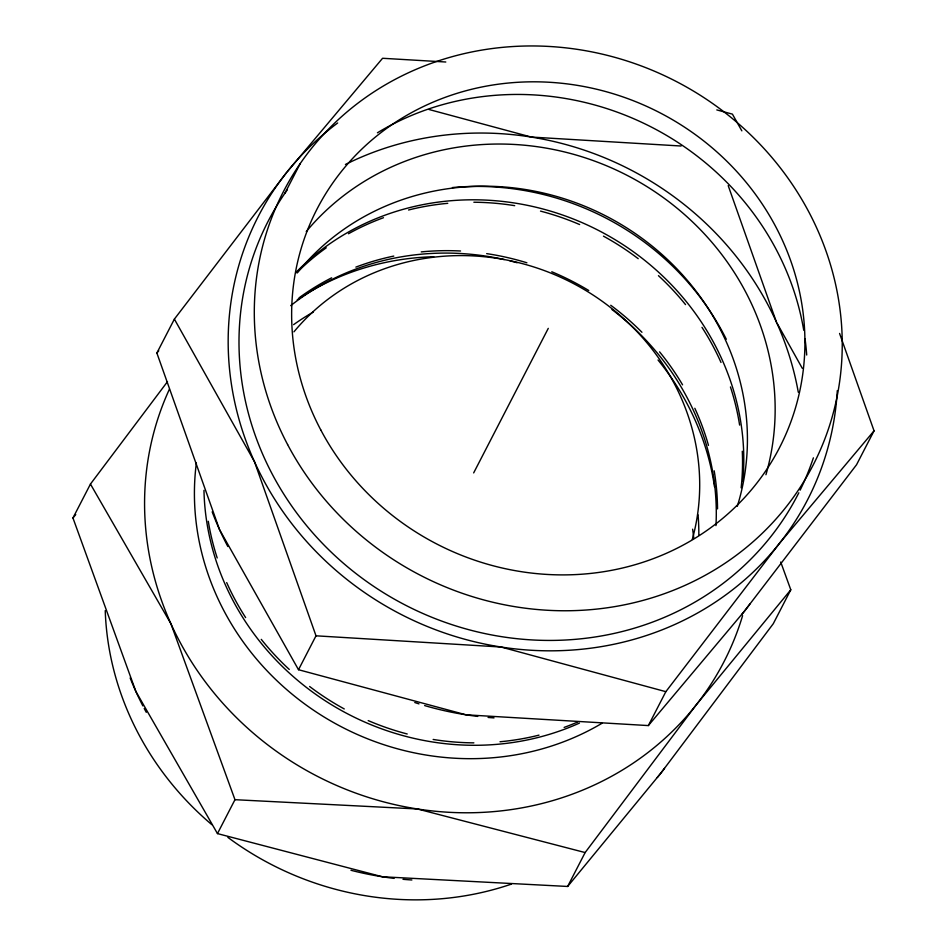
<?xml version="1.0" encoding="UTF-8"?>
<svg xmlns="http://www.w3.org/2000/svg" width="947" height="947" viewBox="0 0 947 947"><rect width="100%" height="100%" fill="white"/><g stroke="black" fill="none" stroke-linecap="round" stroke-linejoin="round"><path stroke-width="1.42" d="M839.575 333.439L874.045 430.838L856.55 464.74L744.508 611.087L648.352 725.58L466.042 714.819L298.506 669.718L219.491 529.551L156.871 353.018L174.378 319.115L286.42 172.756L382.576 58.276L445.8 62.005M780.719 562.033L790.792 589.792L773.285 623.706L660.911 773.06L567.644 886.463L382.446 876.78L217.467 833.597L135.894 691.511L72.955 517.973L90.45 484.071L167.489 381.653M284.917 193.224L300.223 163.559M298.506 669.718L316.002 635.816L254.494 461.745L174.378 319.115M217.467 833.597L234.974 799.694L170.898 623.706L90.45 484.071M473.666 472.908L548.277 328.36M648.352 725.58L665.848 691.677L779.511 543.282L874.045 430.838M567.644 886.463L585.139 852.56L695.915 705.255L790.792 589.792M72.955 517.973L75.748 514.576M156.871 353.018L158.765 350.769M234.974 799.694L417.438 808.975L585.139 852.56M429.015 109.497L531.255 137.055L681.118 146.016M316.002 635.816L501.034 647.014L665.848 691.677M716.796 109.911L732.422 114.137L741.844 130.852M728.207 185.636L776.433 322.11L802.298 368.324M293.925 331.852A228.996 213.643 27.3 0 1 572.663 283.129A228.996 213.643 27.3 0 1 692.304 539.388M577.682 722.005A259.75 242.337 27.3 0 1 564.128 727.414M538.997 735.132A259.75 242.337 27.3 0 1 500.016 741.761M473.879 742.862A259.75 242.337 27.3 0 1 433.158 739.453M407.222 733.984A259.75 242.337 27.3 0 1 368.205 720.596M344.258 708.948A259.75 242.337 27.3 0 1 309.61 686.492M289.273 669.446A259.75 242.337 27.3 0 1 261.277 639.367M245.628 617.574A259.75 242.337 27.3 0 1 226.688 582.594M217.206 557.972A259.75 242.337 27.3 0 1 208.293 521.288M299.098 297.808A259.75 242.337 27.3 0 1 331.651 277.826M355.871 267.113A259.75 242.337 27.3 0 1 393.774 256.081M421.261 251.902A259.75 242.337 27.3 0 1 460.55 251.002M486.675 253.63A259.75 242.337 27.3 0 1 526.887 262.781M551.793 271.777A259.75 242.337 27.3 0 1 588.75 290.504M610.744 305.265A259.75 242.337 27.3 0 1 641.936 332.279M659.562 351.846A259.75 242.337 27.3 0 1 682.562 384.825M694.826 408.275A259.75 242.337 27.3 0 1 708.463 445.362M714.18 470.789A259.75 242.337 27.3 0 1 717.53 508.882M295.724 272.677A259.75 242.337 27.3 0 1 588.785 225.658A259.75 242.337 27.3 0 1 742.803 481.289M452.417 187.553A264.947 247.179 27.3 0 1 726.302 339.239M306.248 231.565A264.947 247.179 27.3 0 1 629.755 176.734A264.947 247.179 27.3 0 1 765.934 474.731M798.83 492.783A298.068 278.087 27.3 0 1 389.063 596.077A298.068 278.087 27.3 0 1 287.403 189.684M813.39 457.839A298.068 278.087 27.3 0 1 800.132 490.155M837.302 390.578A309.042 288.314 27.3 0 1 430.826 627.908A309.042 288.314 27.3 0 1 286.42 172.756M287.213 171.75A309.042 288.314 27.3 0 1 337.665 122.98M749.87 604.079A309.018 288.302 27.3 0 1 741.809 614.449M494.014 717.897A309.018 288.302 27.3 0 1 488.084 717.447M477.75 716.406A309.018 288.302 27.3 0 1 424.635 705.574M418.988 703.87A309.018 288.302 27.3 0 1 414.774 702.52M227.836 546.514A309.018 288.302 27.3 0 1 212.175 511.842M345.418 164.482A309.018 288.302 27.3 0 1 529.918 136.853M531.255 137.066A309.018 288.302 27.3 0 1 776.445 322.122M776.99 323.329A309.018 288.302 27.3 0 1 798.285 392.224M377.415 132.793A278.193 259.549 27.3 0 1 803.731 330.207M805.045 338.884A278.193 259.549 27.3 0 1 806.702 355.018M297.086 273.056A252.932 235.981 27.3 0 1 608.779 217.49A252.932 235.981 27.3 0 1 737.299 506.314M664.51 768.408A309.042 288.314 27.3 0 1 657.289 777.546M411.886 879.976A309.042 288.314 27.3 0 1 402.996 879.301M394.141 878.378A309.042 288.314 27.3 0 1 350.982 870.281M146.3 712.345A309.042 288.314 27.3 0 1 144.216 708.474M142.855 705.882A309.042 288.314 27.3 0 1 130.153 677.957M742.602 615.657A309.042 288.314 27.3 0 1 347.265 789.881A309.042 288.314 27.3 0 1 169.454 389.099M293.594 324.655A252.932 235.981 27.3 0 1 313.256 312.084M698.069 514.848A252.932 235.981 27.3 0 1 698.827 535.375M511.463 884.084A298.068 278.087 27.3 0 1 227.848 837.361M211.808 824.648A298.068 278.087 27.3 0 1 105.235 610.602M297.287 272.251A259.75 242.337 27.3 0 1 326.253 247.806M348.484 233.743A259.75 242.337 27.3 0 1 383.476 217.715M408.548 209.997A259.75 242.337 27.3 0 1 447.765 203.321M473.855 202.232A259.75 242.337 27.3 0 1 514.695 205.665M540.512 211.11A259.75 242.337 27.3 0 1 579.635 224.546M603.464 236.158A259.75 242.337 27.3 0 1 638.207 258.685M658.449 275.66A259.75 242.337 27.3 0 1 685.533 304.614M701.987 327.366A259.75 242.337 27.3 0 1 720.998 362.452M730.445 386.956A259.75 242.337 27.3 0 1 739.619 425.073M742.282 451.257A259.75 242.337 27.3 0 1 741.146 487.788M579.434 723.094A259.75 242.337 27.3 0 1 203.972 490.368M290.705 305.656A259.75 242.337 27.3 0 1 504.218 259.537M509.96 260.875A259.75 242.337 27.3 0 1 517.121 262.733M611.963 309.539A259.75 242.337 27.3 0 1 715.956 525.609M601.913 723.33A264.947 247.179 27.3 0 1 319.234 713.955A264.947 247.179 27.3 0 1 196.36 463.036M297.228 299.797A264.947 247.179 27.3 0 1 433.738 256.732M658.035 360.014A264.947 247.179 27.3 0 1 714.5 486.817M692.624 529.195A264.947 247.179 27.3 0 1 693.725 537.884M287.604 444.569A298.068 278.087 27.3 0 0 796.32 493.15A298.068 278.087 27.3 0 0 560.884 47.35A298.068 278.087 27.3 0 0 287.604 444.569M320.713 429.808A260.212 242.775 27.3 0 0 764.821 472.222A260.212 242.775 27.3 0 0 559.286 83.028A260.212 242.775 27.3 0 0 320.713 429.808"/></g></svg>
